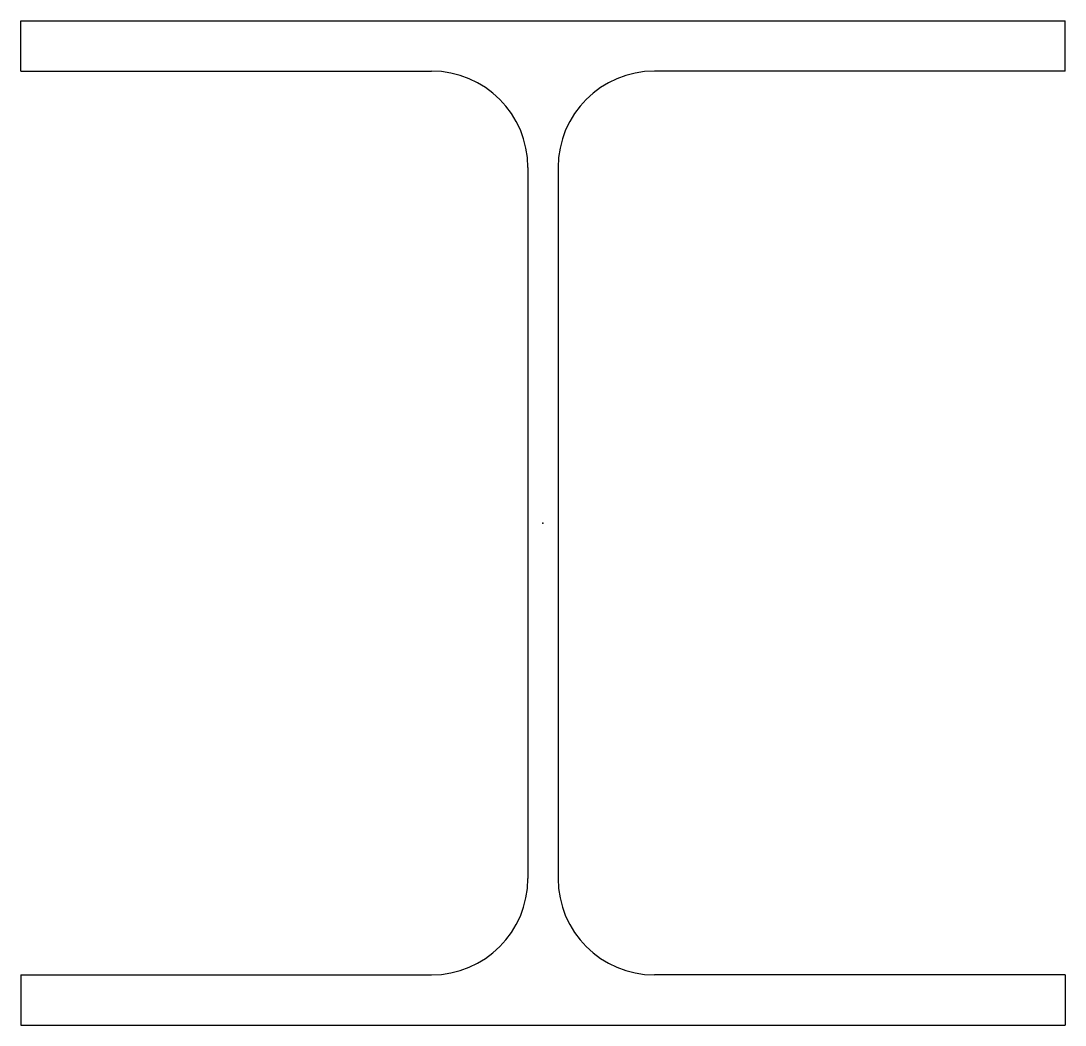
# Model space of a CAD drawing. Header units: millimetres. Extents: x -130 to 130, y -125 to 125.
import ezdxf

# ---------------------------------------------------------------- set-up
doc = ezdxf.new("R2010")
doc.units = ezdxf.units.MM
doc.layers.add('Profile', color=7, linetype='Continuous')

msp = doc.modelspace()

# ---------------------------------------------------------------- linework, layer by layer
at = {"layer": 'Profile'}
for p, q in [((-130, 125), (130, 125)), ((-130, 112.5), (-130, 125)), ((130, 112.5), (130, 125)), ((-130, 112.5), (-27.75, 112.5)), ((130, 112.5), (27.75, 112.5)), ((-3.75, 88.5), (-3.75, -88.5)), ((3.75, 88.5), (3.75, -88.5)), ((-130, -112.5), (-27.75, -112.5)), ((-130, -112.5), (-130, -125)), ((130, -112.5), (27.75, -112.5)), ((130, -112.5), (130, -125)), ((-130, -125), (130, -125))]:
    msp.add_line(p, q, dxfattribs=at)
for centre, start, end in [((-27.75, 88.5), 0, 90), ((27.75, 88.5), 90, 180), ((-27.75, -88.5), 270, 0), ((27.75, -88.5), 180, 270)]:
    msp.add_arc(centre, 24, start, end, dxfattribs=at)
msp.add_point((0, 0), dxfattribs=at)

doc.saveas('drawing.dxf')
